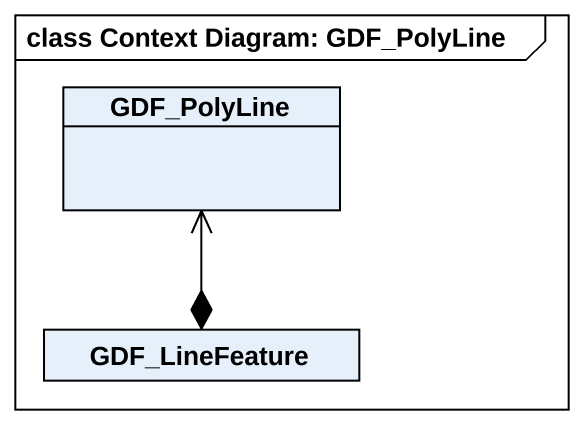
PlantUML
@startuml
mainframe class Context Diagram: GDF_PolyLine
hide circle
hide empty members
class GDF_PolyLine
class GDF_LineFeature
GDF_LineFeature *-up-> GDF_PolyLine
@enduml
